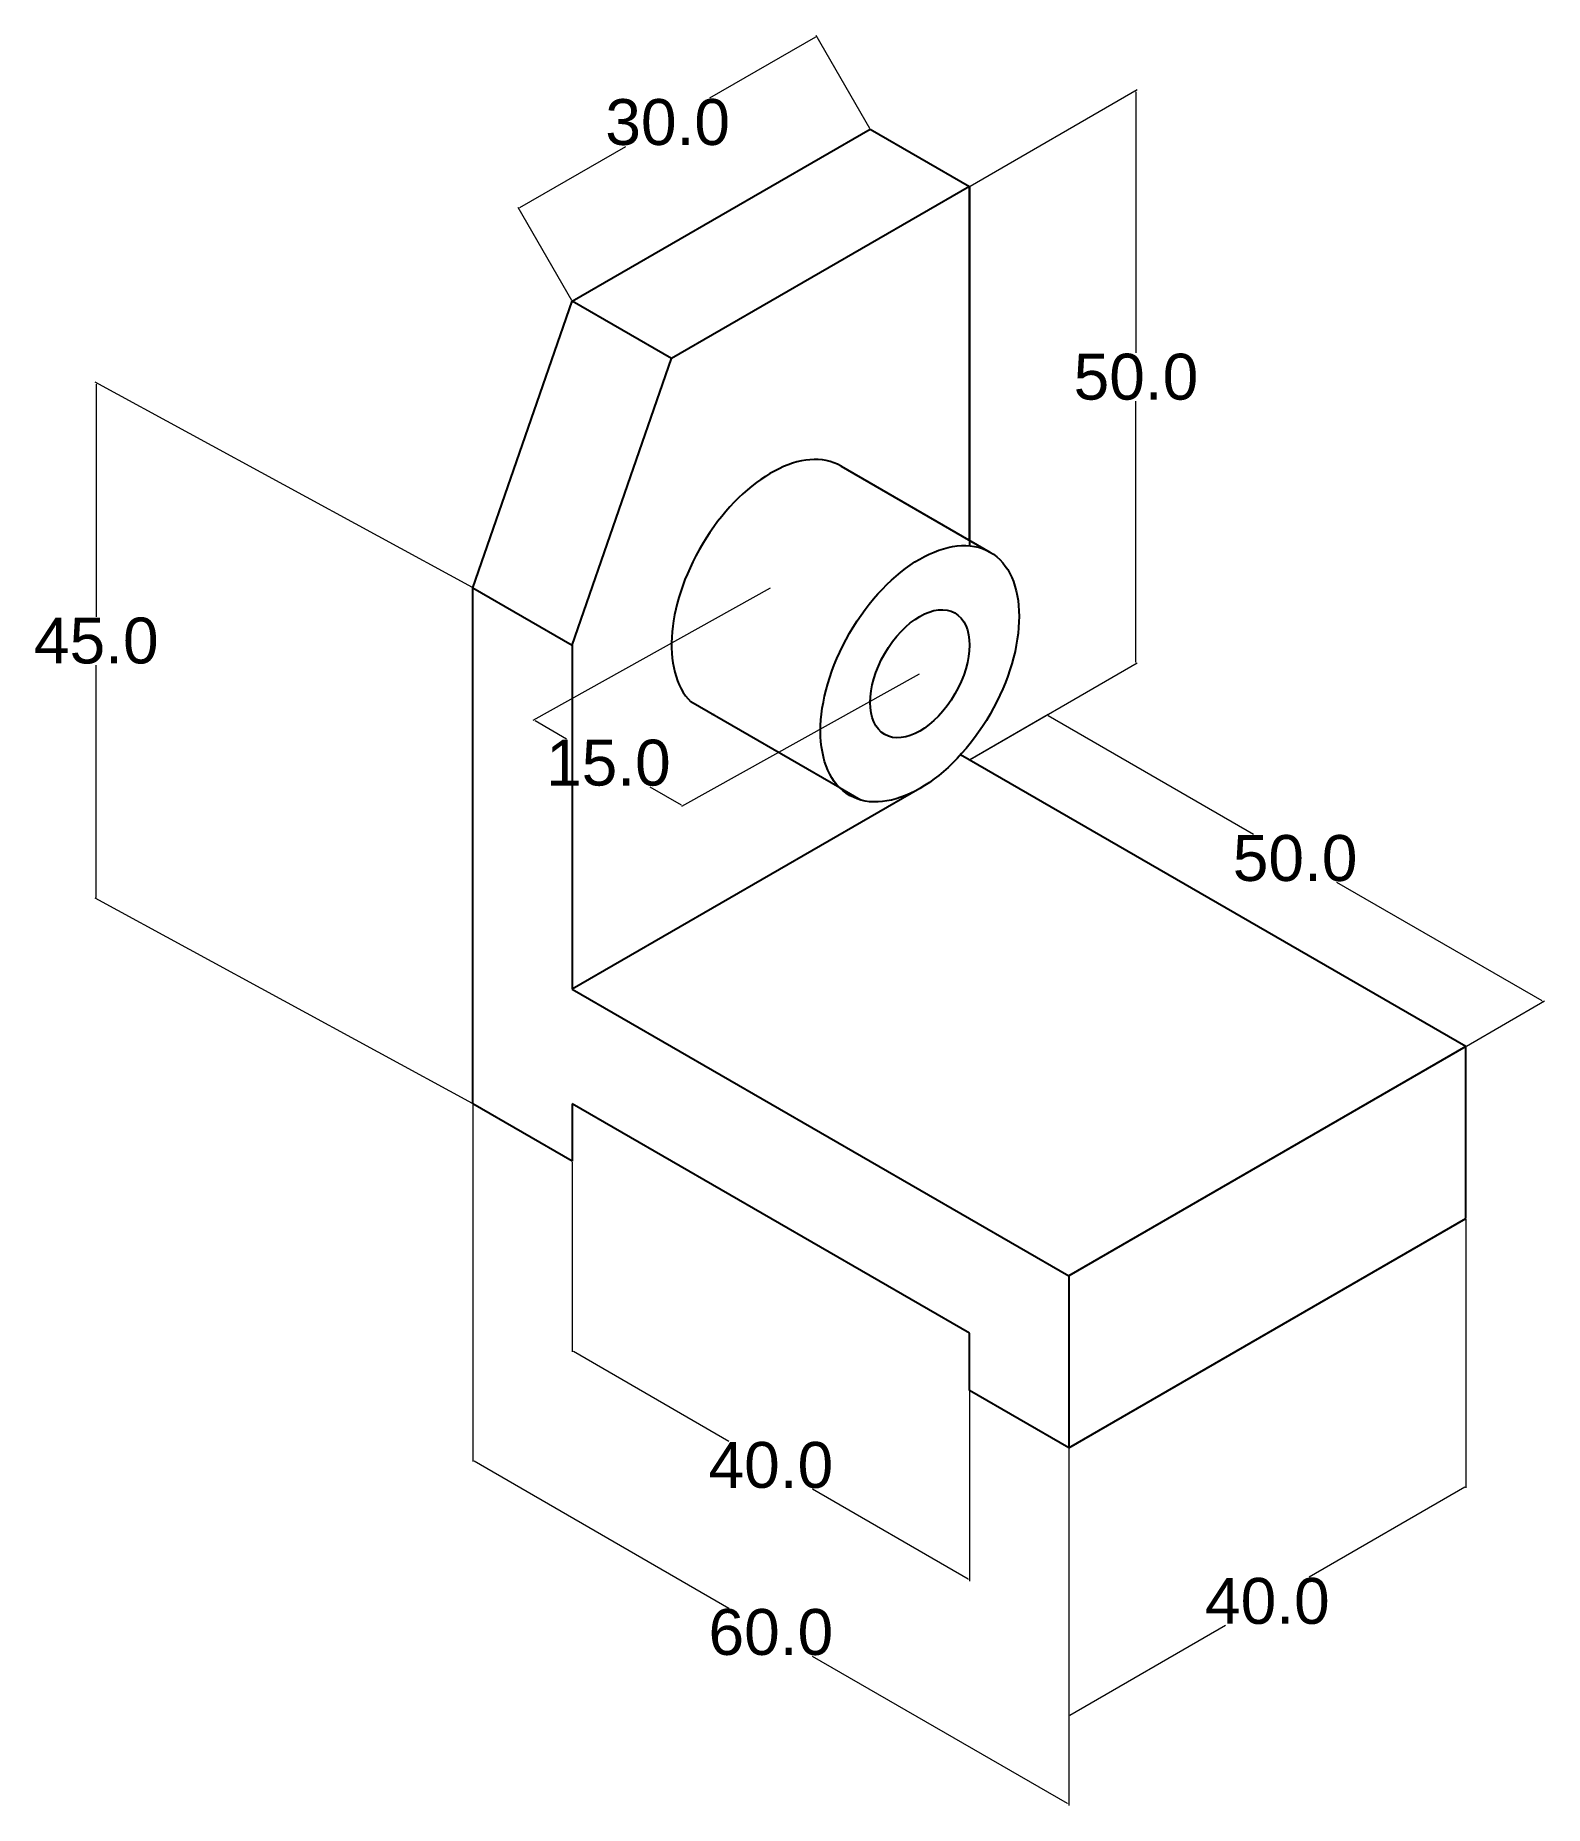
# Model space of a CAD drawing. Header units: millimetres. Extents: x 1257 to 1388, y 754 to 908.
import ezdxf

# ---------------------------------------------------------------- set-up
doc = ezdxf.new("R2010")
doc.units = ezdxf.units.MM
doc.header["$MEASUREMENT"] = 0
doc.layers.add('AM_5', color=3, linetype='Continuous', lineweight=15)
doc.styles.get("Standard").update_dxf_attribs({"font": 'arial.ttf'})
doc.dimstyles.new('AM_ANSI$0', dxfattribs={"dimtxt": 4, "dimasz": 0.12, "dimexe": 0.1, "dimexo": 0.05, "dimgap": 0.06, "dimtad": 0, "dimtih": 1, "dimtoh": 1, "dimdec": 1, "dimzin": 7, "dimdsep": 46, "dimtxsty": 'Standard', "dimcen": 0, "dimclrd": 256, "dimclre": 1, "dimclrt": 2, "dimadec": 0, "dimazin": 2, "dimtp": 0.1, "dimtm": 0.1, "dimtfac": 0.71, "dimtdec": 1, "dimtofl": 0, "dimtmove": 0, "dimatfit": 3, "dimfxl": 1, "dimtolj": 1, "dimtzin": 7, "dimlwd": -1, "dimlwe": -1, "dimarcsym": 1})

# ---------------------------------------------------------------- blocks, each defined once
blk = doc.blocks.new('*D7')
at = {"layer": 'AM_5', "color": 1, "linetype": 'ByBlock', "transparency": 16777216}
for p, q in [((1381.63, 804.66), (1381.63, 781.21)), ((1346.99, 784.66), (1346.99, 761.21))]:
    blk.add_line(p, q, dxfattribs=at)
at = {"layer": 'AM_5', "linetype": 'ByBlock', "transparency": 16777216}
for p, q in [((1381.52, 781.27), (1367.95, 773.43)), ((1347.09, 761.39), (1360.67, 769.23))]:
    blk.add_line(p, q, dxfattribs=at)
at = {"layer": 'AM_5', "transparency": 16777216}
for points in [[(1381.51, 781.29), (1381.53, 781.25), (1381.63, 781.33)], [(1347.08, 761.41), (1347.1, 761.37), (1346.99, 761.33)]]:
    blk.add_solid(points, dxfattribs=at)
at = {"layer": 'Defpoints', "color": 0, "transparency": 16777216}
for p in [(1381.63, 804.72), (1346.99, 784.72), (1381.63, 781.33)]:
    blk.add_point(p, dxfattribs=at)
at = {"layer": 'AM_5', "color": 2, "transparency": 16777216, "insert": (1364.31, 771.33), "char_height": 4, "attachment_point": 5}
blk.add_mtext('\\A1;40.0', dxfattribs=at)
blk = doc.blocks.new('*D9')
at = {"layer": 'AM_5', "color": 1, "linetype": 'ByBlock', "transparency": 16777216}
for p, q in [((1338.38, 894.75), (1352.95, 903.16)), ((1338.38, 844.75), (1352.95, 853.16))]:
    blk.add_line(p, q, dxfattribs=at)
at = {"layer": 'AM_5', "linetype": 'ByBlock', "transparency": 16777216}
for p, q in [((1352.85, 902.98), (1352.85, 880.21)), ((1352.85, 853.22), (1352.85, 876))]:
    blk.add_line(p, q, dxfattribs=at)
at = {"layer": 'AM_5', "transparency": 16777216}
for points in [[(1352.83, 902.98), (1352.87, 902.98), (1352.85, 903.1)], [(1352.83, 853.22), (1352.87, 853.22), (1352.85, 853.1)]]:
    blk.add_solid(points, dxfattribs=at)
at = {"layer": 'Defpoints', "color": 0, "transparency": 16777216}
for p in [(1338.33, 894.72), (1352.85, 853.1), (1338.33, 844.72)]:
    blk.add_point(p, dxfattribs=at)
at = {"layer": 'AM_5', "color": 2, "transparency": 16777216, "insert": (1352.85, 878.1), "char_height": 4, "attachment_point": 5}
blk.add_mtext('\\A1;50.0', dxfattribs=at)
blk = doc.blocks.new('*D10')
at = {"layer": 'AM_5', "color": 1, "linetype": 'ByBlock', "transparency": 16777216}
for p, q in [((1338.37, 844.75), (1345.18, 848.68)), ((1381.68, 819.75), (1388.49, 823.68))]:
    blk.add_line(p, q, dxfattribs=at)
at = {"layer": 'AM_5', "linetype": 'ByBlock', "transparency": 16777216}
for p, q in [((1345.18, 848.57), (1363.09, 838.23)), ((1388.28, 823.68), (1370.37, 834.02))]:
    blk.add_line(p, q, dxfattribs=at)
at = {"layer": 'AM_5', "transparency": 16777216}
for points in [[(1345.19, 848.58), (1345.17, 848.55), (1345.08, 848.63)], [(1388.29, 823.7), (1388.27, 823.66), (1388.39, 823.62)]]:
    blk.add_solid(points, dxfattribs=at)
at = {"layer": 'Defpoints', "color": 0, "transparency": 16777216}
for p in [(1345.08, 848.63), (1338.32, 844.72), (1381.63, 819.72)]:
    blk.add_point(p, dxfattribs=at)
at = {"layer": 'AM_5', "color": 2, "transparency": 16777216, "insert": (1366.73, 836.12), "char_height": 4, "attachment_point": 5}
blk.add_mtext('\\A1;50.0', dxfattribs=at)
blk = doc.blocks.new('*D11')
at = {"layer": 'AM_5', "color": 1, "linetype": 'ByBlock', "transparency": 16777216}
for p, q in [((1303.69, 809.66), (1303.69, 793.07)), ((1338.33, 789.66), (1338.33, 773.07))]:
    blk.add_line(p, q, dxfattribs=at)
at = {"layer": 'AM_5', "linetype": 'ByBlock', "transparency": 16777216}
for p, q in [((1303.79, 793.13), (1317.36, 785.29)), ((1338.22, 773.25), (1324.65, 781.09))]:
    blk.add_line(p, q, dxfattribs=at)
at = {"layer": 'AM_5', "transparency": 16777216}
for points in [[(1303.8, 793.15), (1303.78, 793.11), (1303.69, 793.19)], [(1338.23, 773.27), (1338.21, 773.23), (1338.33, 773.19)]]:
    blk.add_solid(points, dxfattribs=at)
at = {"layer": 'Defpoints', "color": 0, "transparency": 16777216}
for p in [(1303.69, 809.72), (1338.33, 789.72), (1338.33, 773.19)]:
    blk.add_point(p, dxfattribs=at)
at = {"layer": 'AM_5', "color": 2, "transparency": 16777216, "insert": (1321.01, 783.19), "char_height": 4, "attachment_point": 5}
blk.add_mtext('\\A1;40.0', dxfattribs=at)
blk = doc.blocks.new('*D12')
at = {"layer": 'AM_5', "color": 1, "linetype": 'ByBlock', "transparency": 16777216}
for p, q in [((1295.03, 814.66), (1295.03, 783.51)), ((1346.99, 784.66), (1346.99, 753.51))]:
    blk.add_line(p, q, dxfattribs=at)
at = {"layer": 'AM_5', "linetype": 'ByBlock', "transparency": 16777216}
for p, q in [((1295.13, 783.56), (1317.36, 770.72)), ((1346.88, 753.68), (1324.65, 766.52))]:
    blk.add_line(p, q, dxfattribs=at)
at = {"layer": 'AM_5', "transparency": 16777216}
for points in [[(1295.14, 783.58), (1295.12, 783.54), (1295.03, 783.62)], [(1346.89, 753.7), (1346.87, 753.66), (1346.99, 753.62)]]:
    blk.add_solid(points, dxfattribs=at)
at = {"layer": 'Defpoints', "color": 0, "transparency": 16777216}
for p in [(1295.03, 814.72), (1346.99, 784.72), (1346.99, 753.62)]:
    blk.add_point(p, dxfattribs=at)
at = {"layer": 'AM_5', "color": 2, "transparency": 16777216, "insert": (1321.01, 768.62), "char_height": 4, "attachment_point": 5}
blk.add_mtext('\\A1;60.0', dxfattribs=at)
blk = doc.blocks.new('*D13')
at = {"layer": 'AM_5', "color": 1, "linetype": 'ByBlock', "transparency": 16777216}
for p, q in [((1329.64, 899.76), (1324.95, 907.89)), ((1303.66, 884.76), (1298.97, 892.89))]:
    blk.add_line(p, q, dxfattribs=at)
at = {"layer": 'AM_5', "linetype": 'ByBlock', "transparency": 16777216}
for p, q in [((1324.89, 907.75), (1315.65, 902.41)), ((1299.12, 892.87), (1308.36, 898.2))]:
    blk.add_line(p, q, dxfattribs=at)
at = {"layer": 'AM_5', "transparency": 16777216}
for points in [[(1324.88, 907.76), (1324.9, 907.73), (1325, 907.81)], [(1299.11, 892.88), (1299.13, 892.85), (1299.02, 892.81)]]:
    blk.add_solid(points, dxfattribs=at)
at = {"layer": 'Defpoints', "color": 0, "transparency": 16777216}
for p in [(1325, 907.81), (1329.67, 899.72), (1303.69, 884.72)]:
    blk.add_point(p, dxfattribs=at)
at = {"layer": 'AM_5', "color": 2, "transparency": 16777216, "insert": (1312.01, 900.31), "char_height": 4, "attachment_point": 5}
blk.add_mtext('\\A1;30.0', dxfattribs=at)
blk = doc.blocks.new('*D14')
at = {"layer": 'AM_5', "color": 1, "linetype": 'ByBlock', "transparency": 16777216}
for p, q in [((1294.98, 859.75), (1262.08, 877.64)), ((1294.98, 814.75), (1262.08, 832.64))]:
    blk.add_line(p, q, dxfattribs=at)
at = {"layer": 'AM_5', "linetype": 'ByBlock', "transparency": 16777216}
for p, q in [((1262.18, 877.47), (1262.18, 857.19)), ((1262.18, 832.71), (1262.18, 852.98))]:
    blk.add_line(p, q, dxfattribs=at)
at = {"layer": 'AM_5', "transparency": 16777216}
for points in [[(1262.16, 877.47), (1262.2, 877.47), (1262.18, 877.59)], [(1262.16, 832.71), (1262.2, 832.71), (1262.18, 832.59)]]:
    blk.add_solid(points, dxfattribs=at)
at = {"layer": 'Defpoints', "color": 0, "transparency": 16777216}
for p in [(1295.03, 859.72), (1262.18, 832.59), (1295.03, 814.72)]:
    blk.add_point(p, dxfattribs=at)
at = {"layer": 'AM_5', "color": 2, "transparency": 16777216, "insert": (1262.18, 855.09), "char_height": 4, "attachment_point": 5}
blk.add_mtext('\\A1;45.0', dxfattribs=at)
blk = doc.blocks.new('*D15')
at = {"layer": 'AM_5', "color": 1, "linetype": 'ByBlock', "transparency": 16777216}
for p, q in [((1320.96, 859.69), (1300.24, 848.14)), ((1333.95, 852.19), (1313.23, 840.64))]:
    blk.add_line(p, q, dxfattribs=at)
at = {"layer": 'AM_5', "linetype": 'ByBlock', "transparency": 16777216}
for p, q in [((1300.45, 848.13), (1303.2, 846.55)), ((1313.23, 840.75), (1310.48, 842.34))]:
    blk.add_line(p, q, dxfattribs=at)
at = {"layer": 'AM_5', "transparency": 16777216}
for points in [[(1300.46, 848.15), (1300.44, 848.12), (1300.35, 848.19)], [(1313.24, 840.77), (1313.22, 840.74), (1313.34, 840.69)]]:
    blk.add_solid(points, dxfattribs=at)
at = {"layer": 'Defpoints', "color": 0, "transparency": 16777216}
for p in [(1321.01, 859.72), (1334, 852.22), (1300.35, 848.19)]:
    blk.add_point(p, dxfattribs=at)
at = {"layer": 'AM_5', "color": 2, "transparency": 16777216, "insert": (1306.84, 844.44), "char_height": 4, "attachment_point": 5}
blk.add_mtext('\\A1;15.0', dxfattribs=at)

msp = doc.modelspace()

# ---------------------------------------------------------------- linework, layer by layer
for p, q in [((1303.69, 884.72), (1329.67, 899.72)), ((1329.67, 899.72), (1338.33, 894.72)), ((1338.33, 894.72), (1312.35, 879.72)), ((1338.33, 863.86), (1338.33, 894.72)), ((1338.33, 894.72), (1338.33, 863.38)), ((1295.03, 859.72), (1303.69, 884.72)), ((1312.35, 879.72), (1303.69, 884.72)), ((1303.69, 854.72), (1312.35, 879.72)), ((1327.13, 870.33), (1340.12, 862.83)), ((1295.03, 814.72), (1295.03, 859.72)), ((1295.03, 859.72), (1303.69, 854.72)), ((1303.69, 854.72), (1303.69, 824.72)), ((1327.03, 842.26), (1314.04, 849.76)), ((1381.63, 819.72), (1337.56, 845.16)), ((1334, 842.22), (1303.69, 824.72)), ((1334, 842.22), (1321.01, 834.72)), ((1334, 842.22), (1321.01, 834.72)), ((1334, 842.22), (1321.01, 834.72)), ((1327.03, 842.26), (1328.83, 841.21)), ((1334, 842.22), (1329.67, 839.72)), ((1334, 842.22), (1329.67, 839.72)), ((1303.69, 824.72), (1346.99, 799.72)), ((1381.63, 819.72), (1346.99, 799.72)), ((1381.63, 804.72), (1381.63, 819.72)), ((1303.69, 809.72), (1295.03, 814.72)), ((1338.33, 794.72), (1303.69, 814.72)), ((1303.69, 814.72), (1303.69, 809.72)), ((1346.99, 784.72), (1381.63, 804.72)), ((1346.99, 799.72), (1346.99, 784.72)), ((1338.33, 789.72), (1338.33, 794.72)), ((1346.99, 784.72), (1338.33, 789.72))]:
    msp.add_line(p, q)
for start_param, end_param in [(3.141593, 6.133004), (6.433367, 6.456498)]:
    msp.add_ellipse((1321.01, 859.72), major_axis=(-6.12, -10.61), ratio=0.57735, start_param=start_param, end_param=end_param)
for major_axis in [(-6.12, -10.61), (-3.06, -5.3)]:
    msp.add_ellipse((1334, 852.22), major_axis=major_axis, ratio=0.57735)

# ---------------------------------------------------------------- dimensions: what is measured, and where the dimension line sits
at = {"layer": 'AM_5'}
for p1, p2, distance, picture, middle in [((1303.69, 884.72), (1329.67, 899.72), 9.34, '*D13', (1312.01, 900.31)), ((1295.03, 859.72), (1295.03, 814.72), -32.84, '*D14', (1262.18, 855.09)), ((1334, 852.22), (1321.01, 859.72), 20.31, '*D15', (1306.84, 844.44)), ((1295.03, 814.72), (1346.99, 784.72), -26.93, '*D12', (1321.01, 768.62)), ((1303.69, 809.72), (1338.33, 789.72), -14.32, '*D11', (1321.01, 783.19))]:
    dim = msp.add_aligned_dim(p1=p1, p2=p2, distance=distance, dimstyle='AM_ANSI$0', dxfattribs=at)
    dim.commit()
    dim.dimension.update_dxf_attribs({"geometry": picture, "text_midpoint": middle})
for p1, p2, distance, picture, middle in [((1338.33, 894.72), (1338.33, 844.72), 14.52, '*D9', (1352.85, 878.1)), ((1381.63, 819.72), (1338.32, 844.72), -6.76, '*D10', (1366.73, 836.12)), ((1346.99, 784.72), (1381.63, 804.72), -20.26, '*D7', (1364.31, 771.33))]:
    dim = msp.add_aligned_dim(p1=p1, p2=p2, distance=distance, dimstyle='AM_ANSI$0', override={"dimpost": ''}, dxfattribs=at)
    dim.commit()
    dim.dimension.update_dxf_attribs({"geometry": picture, "text_midpoint": middle})

doc.saveas('drawing.dxf')
